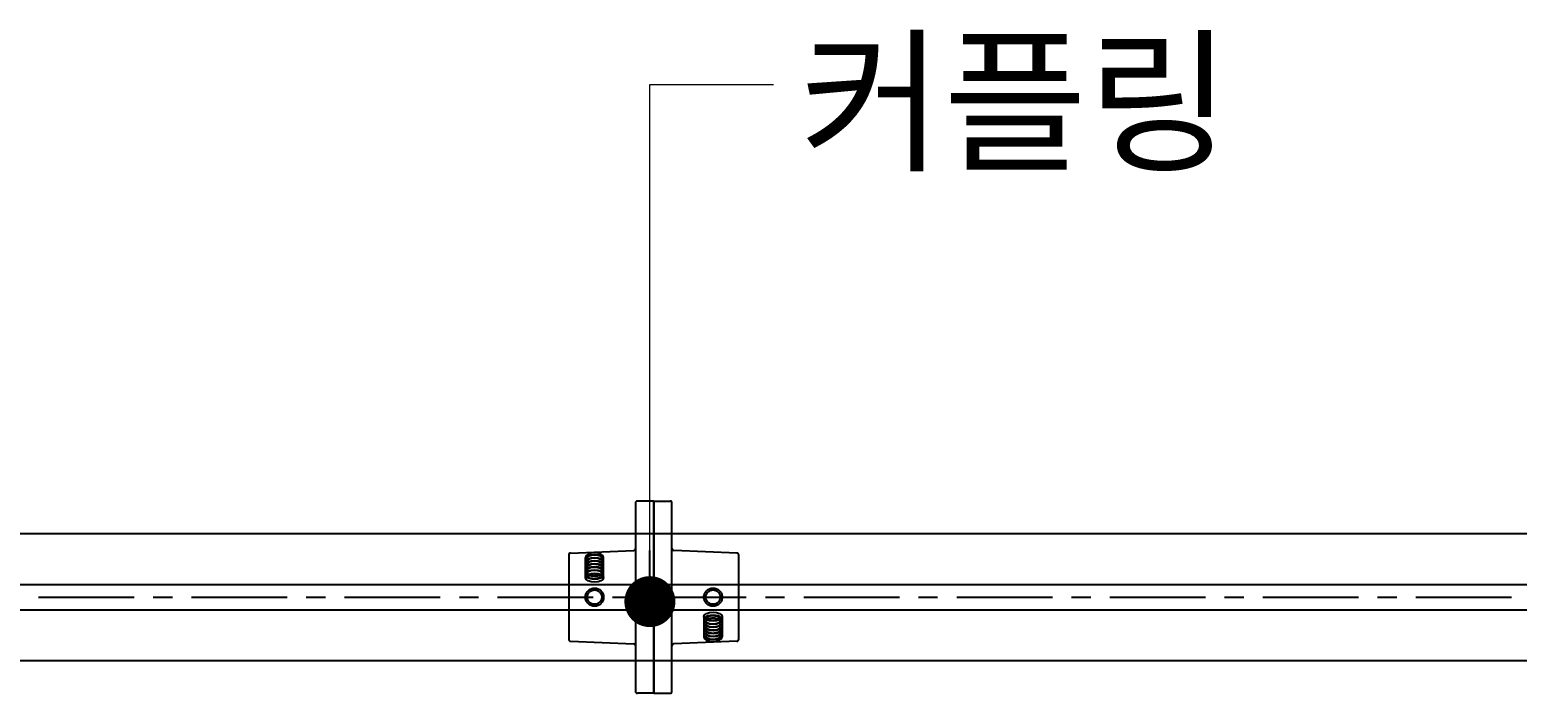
# Model space of a CAD drawing. Header units: millimetres. Extents: x 1448 to 104164, y -19509 to -89.
# Drawn here: x 82191 to 83357, y -3078 to -2557 of the extents above; entities that cross this region are included whole.
import ezdxf

# ---------------------------------------------------------------- set-up
doc = ezdxf.new("R2010")
doc.units = ezdxf.units.MM
doc.header["$LTSCALE"] = 60
doc.header["$MEASUREMENT"] = 0
doc.linetypes.add('CENTER', pattern=[2, 1.25, -0.25, 0.25, -0.25])
doc.linetypes.add('HIDDEN', pattern=[2, 1, -1])
doc.layers.get('0').update_dxf_attribs({"linetype": 'CONTINUOUS'})
for name, color, linetype in [('(주)하나기공-TEXT', 3, 'CONTINUOUS'), ('cen', 14, 'CONTINUOUS'), ('HID', 2, 'HIDDEN')]:
    doc.layers.add(name, color=color, linetype=linetype)
doc.styles.add('0T-OUT', font='H2GTRE.TTF')
doc.dimstyles.new('MAIN', dxfattribs={"dimtxt": 1.5, "dimasz": 0.5, "dimexe": 1, "dimexo": 2, "dimgap": 1, "dimtad": 1, "dimdec": 0, "dimdsep": 46, "dimlunit": 6, "dimtxsty": '0T-OUT', "dimblk": 'DOT', "dimcen": 2.5, "dimdle": 2, "dimclrd": 256, "dimclre": 256, "dimclrt": 3, "dimadec": 0, "dimazin": 0, "dimtfac": 1, "dimtdec": 0, "dimtix": 1, "dimtmove": 2, "dimatfit": 3, "dimldrblk": 'DOT', "dimfxl": 1, "dimtvp": 1, "dimtolj": 1, "dimtzin": 0, "dimlwd": 0, "dimlwe": 0, "dimarcsym": 0})

# ---------------------------------------------------------------- blocks, each defined once
blk = doc.blocks.new('vsvv')
at = {"color": 2}
for p, q in [((21487742, -50955163.4), (21487729.2, -50955163.4)), ((21487742, -50955163.4), (21487754.8, -50955163.4)), ((21487742, -50955314.2), (21487742, -50955163.4)), ((21487742, -50955163.4), (21487742, -50955314.2)), ((21487727.7, -50955164.9), (21487727.7, -50955312.7)), ((21487756.3, -50955312.7), (21487756.3, -50955164.9)), ((21487675.4, -50955205.7), (21487675.4, -50955271.9)), ((21487676.8, -50955204.2), (21487726.3, -50955202.1)), ((21487807.3, -50955204.2), (21487757.8, -50955202.1)), ((21487808.7, -50955271.9), (21487808.7, -50955205.7)), ((21487676.8, -50955273.4), (21487726.3, -50955275.5)), ((21487807.3, -50955273.4), (21487757.8, -50955275.5)), ((21487742, -50955314.2), (21487729.2, -50955314.2)), ((21487742, -50955314.2), (21487754.8, -50955314.2))]:
    blk.add_line(p, q, dxfattribs=at)
blk.add_line((21487742, -50955288.8), (21487742, -50955188.8))
at = {"color": 7}
for p, q in [((21487688.4, -50955223.5), (21487688.4, -50955207.6)), ((21487702.7, -50955223.5), (21487702.7, -50955207.6)), ((21487781.4, -50955254.1), (21487781.4, -50955270)), ((21487795.6, -50955254.1), (21487795.6, -50955270))]:
    blk.add_line(p, q, dxfattribs=at)
for centre, start, end in [((21487729.2, -50955164.9), 90, 180), ((21487754.8, -50955164.9), 0, 90), ((21487729.2, -50955312.7), 180, 270), ((21487754.8, -50955312.7), 270, 0)]:
    blk.add_arc(centre, 1.5, start, end, dxfattribs=at)
at = {"color": 2}
for centre, start, end in [((21487676.9, -50955205.7), 92.4596, 180), ((21487726.2, -50955200.6), 272.4596, 0), ((21487757.8, -50955200.6), 180, 267.5404), ((21487807.2, -50955205.7), 0, 87.5404), ((21487676.9, -50955271.9), 180, 267.5404), ((21487726.2, -50955277), 0, 87.5404), ((21487757.8, -50955277), 92.4596, 180), ((21487807.2, -50955271.9), 272.4596, 0)]:
    blk.add_arc(centre, 1.5, start, end, dxfattribs=at)
at = {"color": 7}
for centre, major_axis, start_param, end_param in [((21487695.6, -50955207.6), (-7.14, 0), 3.141593, 6.283185), ((21487695.6, -50955209.1), (-7.14, 0), 3.141593, 6.283185), ((21487695.6, -50955211.5), (-7.14, 0), 3.141593, 6.283185), ((21487695.6, -50955213.9), (-7.14, 0), 3.141593, 6.283185), ((21487695.6, -50955216.3), (-7.14, 0), 3.141593, 6.283185), ((21487695.6, -50955218.7), (-7.14, 0), 3.141593, 6.283185), ((21487695.6, -50955221.1), (-7.14, 0), 3.141593, 6.283185), ((21487695.6, -50955218.7), (7.14, 0), 3.976633, 5.448063), ((21487695.6, -50955221.1), (7.14, 0), 3.484215, 5.940563), ((21487788.5, -50955256.5), (7.14, 0), 3.141593, 6.283185), ((21487788.5, -50955256.5), (7.14, 0), 0.342622, 2.79897), ((21487788.5, -50955258.9), (7.14, 0), 0.83504, 2.30647), ((21487788.5, -50955258.9), (7.14, 0), 3.141593, 6.283185), ((21487788.5, -50955261.3), (7.14, 0), 3.141593, 6.283185), ((21487788.5, -50955263.7), (7.14, 0), 3.141593, 6.283185), ((21487788.5, -50955266.1), (7.14, 0), 3.141593, 6.283185), ((21487788.5, -50955268.5), (7.14, 0), 3.141593, 6.283185), ((21487788.5, -50955270), (7.14, 0), 3.141593, 6.283185)]:
    blk.add_ellipse(centre, major_axis=major_axis, ratio=0.5, start_param=start_param, end_param=end_param, dxfattribs=at)
for centre, major_axis in [((21487695.6, -50955223.5), (7.14, 0)), ((21487788.5, -50955254.1), (-7.14, 0))]:
    blk.add_ellipse(centre, major_axis=major_axis, ratio=0.5, dxfattribs=at)
for points, knots in [([(21487690, -50955205.3), (21487690, -50955205.4), (21487690, -50955205.4), (21487689.9, -50955205.5), (21487689.9, -50955205.5), (21487690, -50955205.6), (21487690, -50955205.7), (21487690.1, -50955205.9), (21487690.2, -50955206), (21487690.5, -50955206.3), (21487690.6, -50955206.4), (21487690.8, -50955206.5)], [9.2219578, 9.2219578, 9.2219578, 9.2219578, 9.3213117, 9.3213117, 9.5319283, 9.5319283, 9.7425449, 9.7425449, 9.9531615, 9.9531615, 10.0960504, 10.0960504, 10.0960504, 10.0960504]), ([(21487700.4, -50955208.9), (21487700.6, -50955208.7), (21487700.8, -50955208.5), (21487701.1, -50955208.2), (21487701.2, -50955208.1), (21487701.2, -50955208), (21487701.2, -50955207.9), (21487701.2, -50955207.9), (21487701.2, -50955207.9), (21487701.2, -50955207.8), (21487701.2, -50955207.7), (21487701.1, -50955207.6), (21487700.9, -50955207.4), (21487700.8, -50955207.3), (21487700.3, -50955206.9), (21487699.8, -50955206.6), (21487698.5, -50955206.2), (21487697.7, -50955206), (21487696.1, -50955205.8), (21487695.3, -50955205.8), (21487693.7, -50955205.9), (21487692.9, -50955206.1), (21487691.6, -50955206.5), (21487691, -50955206.8), (21487690.4, -50955207.2), (21487690.2, -50955207.4), (21487690, -50955207.7), (21487690, -50955207.8), (21487689.9, -50955207.9), (21487689.9, -50955207.9), (21487690, -50955208), (21487690, -50955208.1), (21487690.1, -50955208.3), (21487690.2, -50955208.4), (21487690.5, -50955208.7), (21487690.6, -50955208.8), (21487690.8, -50955208.9)], [5.611919, 5.611919, 5.611919, 5.611919, 5.850855, 5.850855, 6.080432, 6.080432, 6.283185, 6.283185, 6.283185, 6.477943, 6.477943, 6.6727, 6.6727, 6.867457, 6.867457, 7.253905, 7.253905, 7.640352, 7.640352, 8.026799, 8.026799, 8.413247, 8.413247, 8.799694, 8.799694, 9.060503, 9.060503, 9.321312, 9.321312, 9.531928, 9.531928, 9.742545, 9.742545, 9.953161, 9.953161, 10.09605, 10.09605, 10.09605, 10.09605]), ([(21487700.4, -50955211.3), (21487700.6, -50955211.1), (21487700.8, -50955210.9), (21487701.1, -50955210.6), (21487701.2, -50955210.5), (21487701.2, -50955210.4), (21487701.2, -50955210.3), (21487701.2, -50955210.3), (21487701.2, -50955210.3), (21487701.2, -50955210.2), (21487701.2, -50955210.1), (21487701.1, -50955210), (21487700.9, -50955209.8), (21487700.8, -50955209.7), (21487700.3, -50955209.3), (21487699.8, -50955209), (21487698.5, -50955208.6), (21487697.7, -50955208.4), (21487696.1, -50955208.2), (21487695.3, -50955208.2), (21487693.7, -50955208.3), (21487692.9, -50955208.5), (21487691.6, -50955208.9), (21487691, -50955209.2), (21487690.4, -50955209.6), (21487690.2, -50955209.8), (21487690, -50955210.1), (21487690, -50955210.2), (21487689.9, -50955210.3), (21487689.9, -50955210.3), (21487690, -50955210.4), (21487690, -50955210.5), (21487690.1, -50955210.7), (21487690.2, -50955210.8), (21487690.5, -50955211.1), (21487690.6, -50955211.2), (21487690.8, -50955211.3)], [5.611919, 5.611919, 5.611919, 5.611919, 5.850855, 5.850855, 6.080432, 6.080432, 6.283185, 6.283185, 6.283185, 6.477943, 6.477943, 6.6727, 6.6727, 6.867457, 6.867457, 7.253905, 7.253905, 7.640352, 7.640352, 8.026799, 8.026799, 8.413247, 8.413247, 8.799694, 8.799694, 9.060503, 9.060503, 9.321312, 9.321312, 9.531928, 9.531928, 9.742545, 9.742545, 9.953161, 9.953161, 10.09605, 10.09605, 10.09605, 10.09605]), ([(21487700.4, -50955213.7), (21487700.6, -50955213.5), (21487700.8, -50955213.3), (21487701.1, -50955213), (21487701.2, -50955212.9), (21487701.2, -50955212.8), (21487701.2, -50955212.7), (21487701.2, -50955212.7), (21487701.2, -50955212.7), (21487701.2, -50955212.6), (21487701.2, -50955212.5), (21487701.1, -50955212.4), (21487700.9, -50955212.2), (21487700.8, -50955212.1), (21487700.3, -50955211.7), (21487699.8, -50955211.4), (21487698.5, -50955211), (21487697.7, -50955210.8), (21487696.1, -50955210.6), (21487695.3, -50955210.6), (21487693.7, -50955210.7), (21487692.9, -50955210.9), (21487691.6, -50955211.3), (21487691, -50955211.6), (21487690.4, -50955212), (21487690.2, -50955212.2), (21487690, -50955212.5), (21487690, -50955212.6), (21487689.9, -50955212.7), (21487689.9, -50955212.7), (21487690, -50955212.8), (21487690, -50955212.9), (21487690.1, -50955213.1), (21487690.2, -50955213.2), (21487690.5, -50955213.5), (21487690.6, -50955213.6), (21487690.8, -50955213.7)], [5.611919, 5.611919, 5.611919, 5.611919, 5.850855, 5.850855, 6.080432, 6.080432, 6.283185, 6.283185, 6.283185, 6.477943, 6.477943, 6.6727, 6.6727, 6.867457, 6.867457, 7.253905, 7.253905, 7.640352, 7.640352, 8.026799, 8.026799, 8.413247, 8.413247, 8.799694, 8.799694, 9.060503, 9.060503, 9.321312, 9.321312, 9.531928, 9.531928, 9.742545, 9.742545, 9.953161, 9.953161, 10.09605, 10.09605, 10.09605, 10.09605]), ([(21487700.4, -50955206.5), (21487700.6, -50955206.3), (21487700.8, -50955206.1), (21487701.1, -50955205.8), (21487701.2, -50955205.7), (21487701.2, -50955205.6), (21487701.2, -50955205.5), (21487701.2, -50955205.5), (21487701.2, -50955205.5), (21487701.2, -50955205.4), (21487701.2, -50955205.4), (21487701.2, -50955205.4), (21487701.2, -50955205.3)], [5.6119187, 5.6119187, 5.6119187, 5.6119187, 5.8508549, 5.8508549, 6.0804316, 6.0804316, 6.2831853, 6.2831853, 6.2831853, 6.4779427, 6.4779427, 6.4875083, 6.4875083, 6.4875083, 6.4875083]), ([(21487700.4, -50955216.1), (21487700.6, -50955215.9), (21487700.8, -50955215.7), (21487701.1, -50955215.4), (21487701.2, -50955215.3), (21487701.2, -50955215.2), (21487701.2, -50955215.1), (21487701.2, -50955215.1), (21487701.2, -50955215.1), (21487701.2, -50955215), (21487701.2, -50955214.9), (21487701.1, -50955214.8), (21487700.9, -50955214.6), (21487700.8, -50955214.5), (21487700.3, -50955214.1), (21487699.8, -50955213.8), (21487698.5, -50955213.4), (21487697.7, -50955213.2), (21487696.1, -50955213), (21487695.3, -50955213), (21487693.7, -50955213.1), (21487692.9, -50955213.3), (21487691.6, -50955213.7), (21487691, -50955214), (21487690.4, -50955214.4), (21487690.2, -50955214.6), (21487690, -50955214.9), (21487690, -50955215), (21487689.9, -50955215.1), (21487689.9, -50955215.1), (21487690, -50955215.2), (21487690, -50955215.3), (21487690.1, -50955215.5), (21487690.2, -50955215.6), (21487690.5, -50955215.9), (21487690.6, -50955216), (21487690.8, -50955216.1)], [5.611919, 5.611919, 5.611919, 5.611919, 5.850855, 5.850855, 6.080432, 6.080432, 6.283185, 6.283185, 6.283185, 6.477943, 6.477943, 6.6727, 6.6727, 6.867457, 6.867457, 7.253905, 7.253905, 7.640352, 7.640352, 8.026799, 8.026799, 8.413247, 8.413247, 8.799694, 8.799694, 9.060503, 9.060503, 9.321312, 9.321312, 9.531928, 9.531928, 9.742545, 9.742545, 9.953161, 9.953161, 10.09605, 10.09605, 10.09605, 10.09605]), ([(21487700.4, -50955218.5), (21487700.6, -50955218.3), (21487700.8, -50955218.1), (21487701.1, -50955217.8), (21487701.2, -50955217.7), (21487701.2, -50955217.6), (21487701.2, -50955217.5), (21487701.2, -50955217.5), (21487701.2, -50955217.5), (21487701.2, -50955217.4), (21487701.2, -50955217.3), (21487701.1, -50955217.2), (21487700.9, -50955217), (21487700.8, -50955216.9), (21487700.3, -50955216.5), (21487699.8, -50955216.2), (21487698.5, -50955215.8), (21487697.7, -50955215.6), (21487696.1, -50955215.4), (21487695.3, -50955215.4), (21487693.7, -50955215.5), (21487692.9, -50955215.7), (21487691.6, -50955216.1), (21487691, -50955216.4), (21487690.4, -50955216.8), (21487690.2, -50955217), (21487690, -50955217.3), (21487690, -50955217.4), (21487689.9, -50955217.5), (21487689.9, -50955217.5), (21487690, -50955217.6), (21487690, -50955217.7), (21487690.1, -50955217.9), (21487690.2, -50955218), (21487690.5, -50955218.3), (21487690.6, -50955218.4), (21487690.8, -50955218.5)], [5.611919, 5.611919, 5.611919, 5.611919, 5.850855, 5.850855, 6.080432, 6.080432, 6.283185, 6.283185, 6.283185, 6.477943, 6.477943, 6.6727, 6.6727, 6.867457, 6.867457, 7.253905, 7.253905, 7.640352, 7.640352, 8.026799, 8.026799, 8.413247, 8.413247, 8.799694, 8.799694, 9.060503, 9.060503, 9.321312, 9.321312, 9.531928, 9.531928, 9.742545, 9.742545, 9.953161, 9.953161, 10.09605, 10.09605, 10.09605, 10.09605]), ([(21487700.4, -50955220.9), (21487700.6, -50955220.7), (21487700.8, -50955220.5), (21487701.1, -50955220.2), (21487701.2, -50955220.1), (21487701.2, -50955220), (21487701.2, -50955219.9), (21487701.2, -50955219.9), (21487701.2, -50955219.9), (21487701.2, -50955219.8), (21487701.2, -50955219.7), (21487701.1, -50955219.6), (21487700.9, -50955219.4), (21487700.8, -50955219.3), (21487700.3, -50955218.9), (21487699.8, -50955218.6), (21487698.5, -50955218.2), (21487697.7, -50955218), (21487696.1, -50955217.8), (21487695.3, -50955217.8), (21487693.7, -50955217.9), (21487692.9, -50955218.1), (21487691.6, -50955218.5), (21487691, -50955218.8), (21487690.4, -50955219.2), (21487690.2, -50955219.4), (21487690, -50955219.7), (21487690, -50955219.8), (21487689.9, -50955219.9), (21487689.9, -50955219.9), (21487690, -50955220), (21487690, -50955220.1), (21487690.1, -50955220.3), (21487690.2, -50955220.4), (21487690.5, -50955220.7), (21487690.6, -50955220.8), (21487690.8, -50955220.9)], [5.611919, 5.611919, 5.611919, 5.611919, 5.850855, 5.850855, 6.080432, 6.080432, 6.283185, 6.283185, 6.283185, 6.477943, 6.477943, 6.6727, 6.6727, 6.867457, 6.867457, 7.253905, 7.253905, 7.640352, 7.640352, 8.026799, 8.026799, 8.413247, 8.413247, 8.799694, 8.799694, 9.060503, 9.060503, 9.321312, 9.321312, 9.531928, 9.531928, 9.742545, 9.742545, 9.953161, 9.953161, 10.09605, 10.09605, 10.09605, 10.09605]), ([(21487701.2, -50955222.3), (21487701.2, -50955222.3), (21487701.2, -50955222.3), (21487701.2, -50955222.3), (21487701.2, -50955222.2), (21487701.2, -50955222.1), (21487701.1, -50955222), (21487700.9, -50955221.8), (21487700.8, -50955221.7), (21487700.3, -50955221.3), (21487699.8, -50955221), (21487698.5, -50955220.6), (21487697.7, -50955220.4), (21487696.1, -50955220.2), (21487695.3, -50955220.2), (21487693.7, -50955220.3), (21487692.9, -50955220.5), (21487691.6, -50955220.9), (21487691, -50955221.2), (21487690.4, -50955221.6), (21487690.2, -50955221.8), (21487690, -50955222.1), (21487690, -50955222.2), (21487689.9, -50955222.3), (21487689.9, -50955222.3), (21487690, -50955222.4), (21487690, -50955222.5), (21487690.1, -50955222.7), (21487690.2, -50955222.8), (21487690.6, -50955223.1), (21487690.8, -50955223.2), (21487691.6, -50955223.7), (21487692.3, -50955224), (21487694, -50955224.3), (21487694.9, -50955224.4), (21487696.8, -50955224.3), (21487697.7, -50955224.2), (21487699.2, -50955223.8), (21487699.8, -50955223.6), (21487700.6, -50955223.2), (21487700.8, -50955222.9), (21487701.1, -50955222.6), (21487701.2, -50955222.5), (21487701.2, -50955222.4), (21487701.2, -50955222.3), (21487701.2, -50955222.3)], [0, 0, 0, 0, 0.048689, 0.097379, 0.194757, 0.194757, 0.389515, 0.389515, 0.584272, 0.584272, 0.970719, 0.970719, 1.357167, 1.357167, 1.743614, 1.743614, 2.130061, 2.130061, 2.516508, 2.516508, 2.777317, 2.777317, 3.038126, 3.038126, 3.248743, 3.248743, 3.45936, 3.45936, 3.669976, 3.669976, 3.880593, 3.880593, 4.31963, 4.31963, 4.758667, 4.758667, 5.197704, 5.197704, 5.565581, 5.565581, 5.850855, 5.850855, 6.080432, 6.080432, 6.283185, 6.283185, 6.283185, 6.283185]), ([(21487691.2, -50955221.1), (21487691.8, -50955221.4), (21487692.4, -50955221.6), (21487694, -50955221.9), (21487694.9, -50955222), (21487696.8, -50955221.9), (21487697.7, -50955221.8), (21487699.1, -50955221.5), (21487699.5, -50955221.3), (21487699.9, -50955221.1)], [3.935352, 3.935352, 3.935352, 3.935352, 4.31963, 4.31963, 4.758667, 4.758667, 5.197704, 5.197704, 5.489387, 5.489387, 5.489387, 5.489387]), ([(21487782.9, -50955255.3), (21487782.9, -50955255.3), (21487782.9, -50955255.3), (21487782.9, -50955255.3), (21487782.9, -50955255.4), (21487782.9, -50955255.5), (21487783, -50955255.6), (21487783.1, -50955255.8), (21487783.3, -50955255.9), (21487783.8, -50955256.3), (21487784.3, -50955256.6), (21487785.6, -50955257), (21487786.3, -50955257.2), (21487787.9, -50955257.4), (21487788.8, -50955257.4), (21487790.4, -50955257.2), (21487791.2, -50955257.1), (21487792.5, -50955256.7), (21487793.1, -50955256.4), (21487793.7, -50955256), (21487793.9, -50955255.8), (21487794.1, -50955255.5), (21487794.1, -50955255.4), (21487794.1, -50955255.3), (21487794.1, -50955255.3), (21487794.1, -50955255.2), (21487794.1, -50955255.1), (21487794, -50955254.9), (21487793.9, -50955254.8), (21487793.5, -50955254.5), (21487793.3, -50955254.3), (21487792.5, -50955253.9), (21487791.8, -50955253.6), (21487790.1, -50955253.3), (21487789.1, -50955253.2), (21487787.3, -50955253.2), (21487786.3, -50955253.4), (21487784.9, -50955253.8), (21487784.3, -50955254), (21487783.5, -50955254.4), (21487783.3, -50955254.6), (21487783, -50955254.9), (21487782.9, -50955255.1), (21487782.9, -50955255.2), (21487782.9, -50955255.2), (21487782.9, -50955255.3)], [0, 0, 0, 0, 0.048689, 0.097379, 0.194757, 0.194757, 0.389515, 0.389515, 0.584272, 0.584272, 0.970719, 0.970719, 1.357167, 1.357167, 1.743614, 1.743614, 2.130061, 2.130061, 2.516508, 2.516508, 2.777317, 2.777317, 3.038126, 3.038126, 3.248743, 3.248743, 3.45936, 3.45936, 3.669976, 3.669976, 3.880593, 3.880593, 4.31963, 4.31963, 4.758667, 4.758667, 5.197704, 5.197704, 5.565581, 5.565581, 5.850855, 5.850855, 6.080432, 6.080432, 6.283185, 6.283185, 6.283185, 6.283185]), ([(21487783.7, -50955256.7), (21487783.4, -50955256.9), (21487783.2, -50955257.1), (21487783, -50955257.3), (21487782.9, -50955257.5), (21487782.9, -50955257.6), (21487782.9, -50955257.6), (21487782.9, -50955257.7), (21487782.9, -50955257.7), (21487782.9, -50955257.8), (21487782.9, -50955257.9), (21487783, -50955258), (21487783.1, -50955258.2), (21487783.3, -50955258.3), (21487783.8, -50955258.7), (21487784.3, -50955259), (21487785.6, -50955259.4), (21487786.3, -50955259.6), (21487787.9, -50955259.8), (21487788.8, -50955259.8), (21487790.4, -50955259.6), (21487791.2, -50955259.5), (21487792.5, -50955259.1), (21487793.1, -50955258.8), (21487793.7, -50955258.4), (21487793.9, -50955258.2), (21487794.1, -50955257.9), (21487794.1, -50955257.8), (21487794.1, -50955257.7), (21487794.1, -50955257.7), (21487794.1, -50955257.6), (21487794.1, -50955257.5), (21487794, -50955257.3), (21487793.9, -50955257.2), (21487793.6, -50955256.9), (21487793.4, -50955256.8), (21487793.3, -50955256.7)], [5.611919, 5.611919, 5.611919, 5.611919, 5.850855, 5.850855, 6.080432, 6.080432, 6.283185, 6.283185, 6.283185, 6.477943, 6.477943, 6.6727, 6.6727, 6.867457, 6.867457, 7.253905, 7.253905, 7.640352, 7.640352, 8.026799, 8.026799, 8.413247, 8.413247, 8.799694, 8.799694, 9.060503, 9.060503, 9.321312, 9.321312, 9.531928, 9.531928, 9.742545, 9.742545, 9.953161, 9.953161, 10.09605, 10.09605, 10.09605, 10.09605]), ([(21487792.8, -50955256.5), (21487792.3, -50955256.2), (21487791.7, -50955256), (21487790.1, -50955255.7), (21487789.1, -50955255.6), (21487787.3, -50955255.6), (21487786.3, -50955255.8), (21487785, -50955256.1), (21487784.5, -50955256.3), (21487784.1, -50955256.5)], [3.935352, 3.935352, 3.935352, 3.935352, 4.31963, 4.31963, 4.758667, 4.758667, 5.197704, 5.197704, 5.489387, 5.489387, 5.489387, 5.489387]), ([(21487783.7, -50955259.1), (21487783.4, -50955259.3), (21487783.2, -50955259.5), (21487783, -50955259.7), (21487782.9, -50955259.9), (21487782.9, -50955260), (21487782.9, -50955260), (21487782.9, -50955260.1), (21487782.9, -50955260.1), (21487782.9, -50955260.2), (21487782.9, -50955260.3), (21487783, -50955260.4), (21487783.1, -50955260.6), (21487783.3, -50955260.7), (21487783.8, -50955261.1), (21487784.3, -50955261.4), (21487785.6, -50955261.8), (21487786.3, -50955262), (21487787.9, -50955262.2), (21487788.8, -50955262.2), (21487790.4, -50955262), (21487791.2, -50955261.9), (21487792.5, -50955261.5), (21487793.1, -50955261.2), (21487793.7, -50955260.8), (21487793.9, -50955260.6), (21487794.1, -50955260.3), (21487794.1, -50955260.2), (21487794.1, -50955260.1), (21487794.1, -50955260.1), (21487794.1, -50955260), (21487794.1, -50955259.9), (21487794, -50955259.7), (21487793.9, -50955259.6), (21487793.6, -50955259.3), (21487793.4, -50955259.2), (21487793.3, -50955259.1)], [5.611919, 5.611919, 5.611919, 5.611919, 5.850855, 5.850855, 6.080432, 6.080432, 6.283185, 6.283185, 6.283185, 6.477943, 6.477943, 6.6727, 6.6727, 6.867457, 6.867457, 7.253905, 7.253905, 7.640352, 7.640352, 8.026799, 8.026799, 8.413247, 8.413247, 8.799694, 8.799694, 9.060503, 9.060503, 9.321312, 9.321312, 9.531928, 9.531928, 9.742545, 9.742545, 9.953161, 9.953161, 10.09605, 10.09605, 10.09605, 10.09605]), ([(21487783.7, -50955261.5), (21487783.4, -50955261.7), (21487783.2, -50955261.9), (21487783, -50955262.1), (21487782.9, -50955262.3), (21487782.9, -50955262.4), (21487782.9, -50955262.4), (21487782.9, -50955262.5), (21487782.9, -50955262.5), (21487782.9, -50955262.6), (21487782.9, -50955262.7), (21487783, -50955262.8), (21487783.1, -50955263), (21487783.3, -50955263.1), (21487783.8, -50955263.5), (21487784.3, -50955263.8), (21487785.6, -50955264.2), (21487786.3, -50955264.4), (21487787.9, -50955264.6), (21487788.8, -50955264.6), (21487790.4, -50955264.4), (21487791.2, -50955264.3), (21487792.5, -50955263.9), (21487793.1, -50955263.6), (21487793.7, -50955263.2), (21487793.9, -50955263), (21487794.1, -50955262.7), (21487794.1, -50955262.6), (21487794.1, -50955262.5), (21487794.1, -50955262.5), (21487794.1, -50955262.4), (21487794.1, -50955262.3), (21487794, -50955262.1), (21487793.9, -50955262), (21487793.6, -50955261.7), (21487793.4, -50955261.6), (21487793.3, -50955261.5)], [5.611919, 5.611919, 5.611919, 5.611919, 5.850855, 5.850855, 6.080432, 6.080432, 6.283185, 6.283185, 6.283185, 6.477943, 6.477943, 6.6727, 6.6727, 6.867457, 6.867457, 7.253905, 7.253905, 7.640352, 7.640352, 8.026799, 8.026799, 8.413247, 8.413247, 8.799694, 8.799694, 9.060503, 9.060503, 9.321312, 9.321312, 9.531928, 9.531928, 9.742545, 9.742545, 9.953161, 9.953161, 10.09605, 10.09605, 10.09605, 10.09605]), ([(21487783.7, -50955263.9), (21487783.4, -50955264.1), (21487783.2, -50955264.3), (21487783, -50955264.5), (21487782.9, -50955264.7), (21487782.9, -50955264.8), (21487782.9, -50955264.8), (21487782.9, -50955264.9), (21487782.9, -50955264.9), (21487782.9, -50955265), (21487782.9, -50955265.1), (21487783, -50955265.2), (21487783.1, -50955265.4), (21487783.3, -50955265.5), (21487783.8, -50955265.9), (21487784.3, -50955266.2), (21487785.6, -50955266.6), (21487786.3, -50955266.8), (21487787.9, -50955267), (21487788.8, -50955267), (21487790.4, -50955266.8), (21487791.2, -50955266.7), (21487792.5, -50955266.3), (21487793.1, -50955266), (21487793.7, -50955265.6), (21487793.9, -50955265.4), (21487794.1, -50955265.1), (21487794.1, -50955265), (21487794.1, -50955264.9), (21487794.1, -50955264.9), (21487794.1, -50955264.8), (21487794.1, -50955264.7), (21487794, -50955264.5), (21487793.9, -50955264.4), (21487793.6, -50955264.1), (21487793.4, -50955264), (21487793.3, -50955263.9)], [5.611919, 5.611919, 5.611919, 5.611919, 5.850855, 5.850855, 6.080432, 6.080432, 6.283185, 6.283185, 6.283185, 6.477943, 6.477943, 6.6727, 6.6727, 6.867457, 6.867457, 7.253905, 7.253905, 7.640352, 7.640352, 8.026799, 8.026799, 8.413247, 8.413247, 8.799694, 8.799694, 9.060503, 9.060503, 9.321312, 9.321312, 9.531928, 9.531928, 9.742545, 9.742545, 9.953161, 9.953161, 10.09605, 10.09605, 10.09605, 10.09605]), ([(21487783.7, -50955266.3), (21487783.4, -50955266.5), (21487783.2, -50955266.7), (21487783, -50955266.9), (21487782.9, -50955267.1), (21487782.9, -50955267.2), (21487782.9, -50955267.2), (21487782.9, -50955267.3), (21487782.9, -50955267.3), (21487782.9, -50955267.4), (21487782.9, -50955267.5), (21487783, -50955267.6), (21487783.1, -50955267.8), (21487783.3, -50955267.9), (21487783.8, -50955268.3), (21487784.3, -50955268.6), (21487785.6, -50955269), (21487786.3, -50955269.2), (21487787.9, -50955269.4), (21487788.8, -50955269.4), (21487790.4, -50955269.2), (21487791.2, -50955269.1), (21487792.5, -50955268.7), (21487793.1, -50955268.4), (21487793.7, -50955268), (21487793.9, -50955267.8), (21487794.1, -50955267.5), (21487794.1, -50955267.4), (21487794.1, -50955267.3), (21487794.1, -50955267.3), (21487794.1, -50955267.2), (21487794.1, -50955267.1), (21487794, -50955266.9), (21487793.9, -50955266.8), (21487793.6, -50955266.5), (21487793.4, -50955266.4), (21487793.3, -50955266.3)], [5.611919, 5.611919, 5.611919, 5.611919, 5.850855, 5.850855, 6.080432, 6.080432, 6.283185, 6.283185, 6.283185, 6.477943, 6.477943, 6.6727, 6.6727, 6.867457, 6.867457, 7.253905, 7.253905, 7.640352, 7.640352, 8.026799, 8.026799, 8.413247, 8.413247, 8.799694, 8.799694, 9.060503, 9.060503, 9.321312, 9.321312, 9.531928, 9.531928, 9.742545, 9.742545, 9.953161, 9.953161, 10.09605, 10.09605, 10.09605, 10.09605]), ([(21487783.7, -50955268.7), (21487783.4, -50955268.9), (21487783.2, -50955269.1), (21487783, -50955269.3), (21487782.9, -50955269.5), (21487782.9, -50955269.6), (21487782.9, -50955269.6), (21487782.9, -50955269.7), (21487782.9, -50955269.7), (21487782.9, -50955269.8), (21487782.9, -50955269.9), (21487783, -50955270), (21487783.1, -50955270.2), (21487783.3, -50955270.3), (21487783.8, -50955270.7), (21487784.3, -50955271), (21487785.6, -50955271.4), (21487786.3, -50955271.6), (21487787.9, -50955271.8), (21487788.8, -50955271.8), (21487790.4, -50955271.6), (21487791.2, -50955271.5), (21487792.5, -50955271.1), (21487793.1, -50955270.8), (21487793.7, -50955270.4), (21487793.9, -50955270.2), (21487794.1, -50955269.9), (21487794.1, -50955269.8), (21487794.1, -50955269.7), (21487794.1, -50955269.7), (21487794.1, -50955269.6), (21487794.1, -50955269.5), (21487794, -50955269.3), (21487793.9, -50955269.2), (21487793.6, -50955268.9), (21487793.4, -50955268.8), (21487793.3, -50955268.7)], [5.611919, 5.611919, 5.611919, 5.611919, 5.850855, 5.850855, 6.080432, 6.080432, 6.283185, 6.283185, 6.283185, 6.477943, 6.477943, 6.6727, 6.6727, 6.867457, 6.867457, 7.253905, 7.253905, 7.640352, 7.640352, 8.026799, 8.026799, 8.413247, 8.413247, 8.799694, 8.799694, 9.060503, 9.060503, 9.321312, 9.321312, 9.531928, 9.531928, 9.742545, 9.742545, 9.953161, 9.953161, 10.09605, 10.09605, 10.09605, 10.09605]), ([(21487783.7, -50955271.1), (21487783.4, -50955271.3), (21487783.2, -50955271.5), (21487783, -50955271.7), (21487782.9, -50955271.9), (21487782.9, -50955272), (21487782.9, -50955272), (21487782.9, -50955272.1), (21487782.9, -50955272.1), (21487782.9, -50955272.2), (21487782.9, -50955272.2), (21487782.9, -50955272.2), (21487782.9, -50955272.2)], [5.6119187, 5.6119187, 5.6119187, 5.6119187, 5.8508549, 5.8508549, 6.0804316, 6.0804316, 6.2831853, 6.2831853, 6.2831853, 6.4779427, 6.4779427, 6.4875083, 6.4875083, 6.4875083, 6.4875083]), ([(21487794.1, -50955272.2), (21487794.1, -50955272.2), (21487794.1, -50955272.2), (21487794.1, -50955272.1), (21487794.1, -50955272.1), (21487794.1, -50955272), (21487794.1, -50955271.9), (21487794, -50955271.7), (21487793.9, -50955271.6), (21487793.6, -50955271.3), (21487793.4, -50955271.2), (21487793.3, -50955271.1)], [9.2219578, 9.2219578, 9.2219578, 9.2219578, 9.3213117, 9.3213117, 9.5319283, 9.5319283, 9.7425449, 9.7425449, 9.9531615, 9.9531615, 10.0960504, 10.0960504, 10.0960504, 10.0960504])]:
    blk.add_open_spline(points, degree=3, knots=knots, dxfattribs=at)
at = {"layer": 'HID', "color": 7}
for centre, radius in [((21487695.6, -50955238.8), 7.14), ((21487695.6, -50955238.8), 5.64), ((21487788.5, -50955238.8), 7.14), ((21487788.5, -50955238.8), 5.64)]:
    blk.add_circle(centre, radius, dxfattribs=at)
blk = doc.blocks.new('_Dot')
at = {"color": 0, "linetype": 'ByBlock', "lineweight": -2}
blk.add_line((-0.5, 0), (-1, 0), dxfattribs=at)
at = {"color": 0, "linetype": 'ByBlock', "const_width": 0.5}
blk.add_lwpolyline([(-0.25, 0, 1), (0.25, 0, 1)], format="xyb", close=True, dxfattribs=at)
blk = doc.blocks.new('DOT')
at = {"color": 0, "linetype": 'ByBlock'}
blk.add_line((-0.5, 0), (-1, 0), dxfattribs=at)
at = {"color": 0, "linetype": 'ByBlock', "const_width": 0.5}
blk.add_lwpolyline([(-0.25, 0, 1), (0.25, 0, 1)], format="xyb", close=True, dxfattribs=at)

msp = doc.modelspace()

# ---------------------------------------------------------------- linework, layer by layer
at = {"color": 3}
for p, q in [((79782.4, -2952.6), (85582.4, -2952.6)), ((79607.4, -2992.6), (85865.4, -2992.6)), ((79607.4, -3012.6), (85865.4, -3012.6)), ((85582.4, -3052.6), (79782.4, -3052.6))]:
    msp.add_line(p, q, dxfattribs=at)
at = {"layer": 'cen', "linetype": 'CENTER'}
msp.add_line((79557.4, -3002.6), (85915.4, -3002.6), dxfattribs=at)

# ---------------------------------------------------------------- block references
msp.add_blockref('vsvv', (-21405062.2, 50952236.2))

# ---------------------------------------------------------------- texts
at = {"layer": '(주)하나기공-TEXT', "insert": (82793.8, -2569), "char_height": 90, "attachment_point": 1, "style": '0T-OUT'}
msp.add_mtext('커플링', dxfattribs=at)

# ---------------------------------------------------------------- leaders
msp.add_leader([(82676.8, -3006.1), (82676.8, -2600.5, 1.8), (82773.7, -2600.5, 1.8)], dimstyle='MAIN', override={"dimscale": 20, "dimasz": 2, "dimgap": 1, "dimtad": 0, "dimldrblk": 'DOT', "dimfxl": 2, "dimarcsym": 2})

doc.saveas('drawing.dxf')
